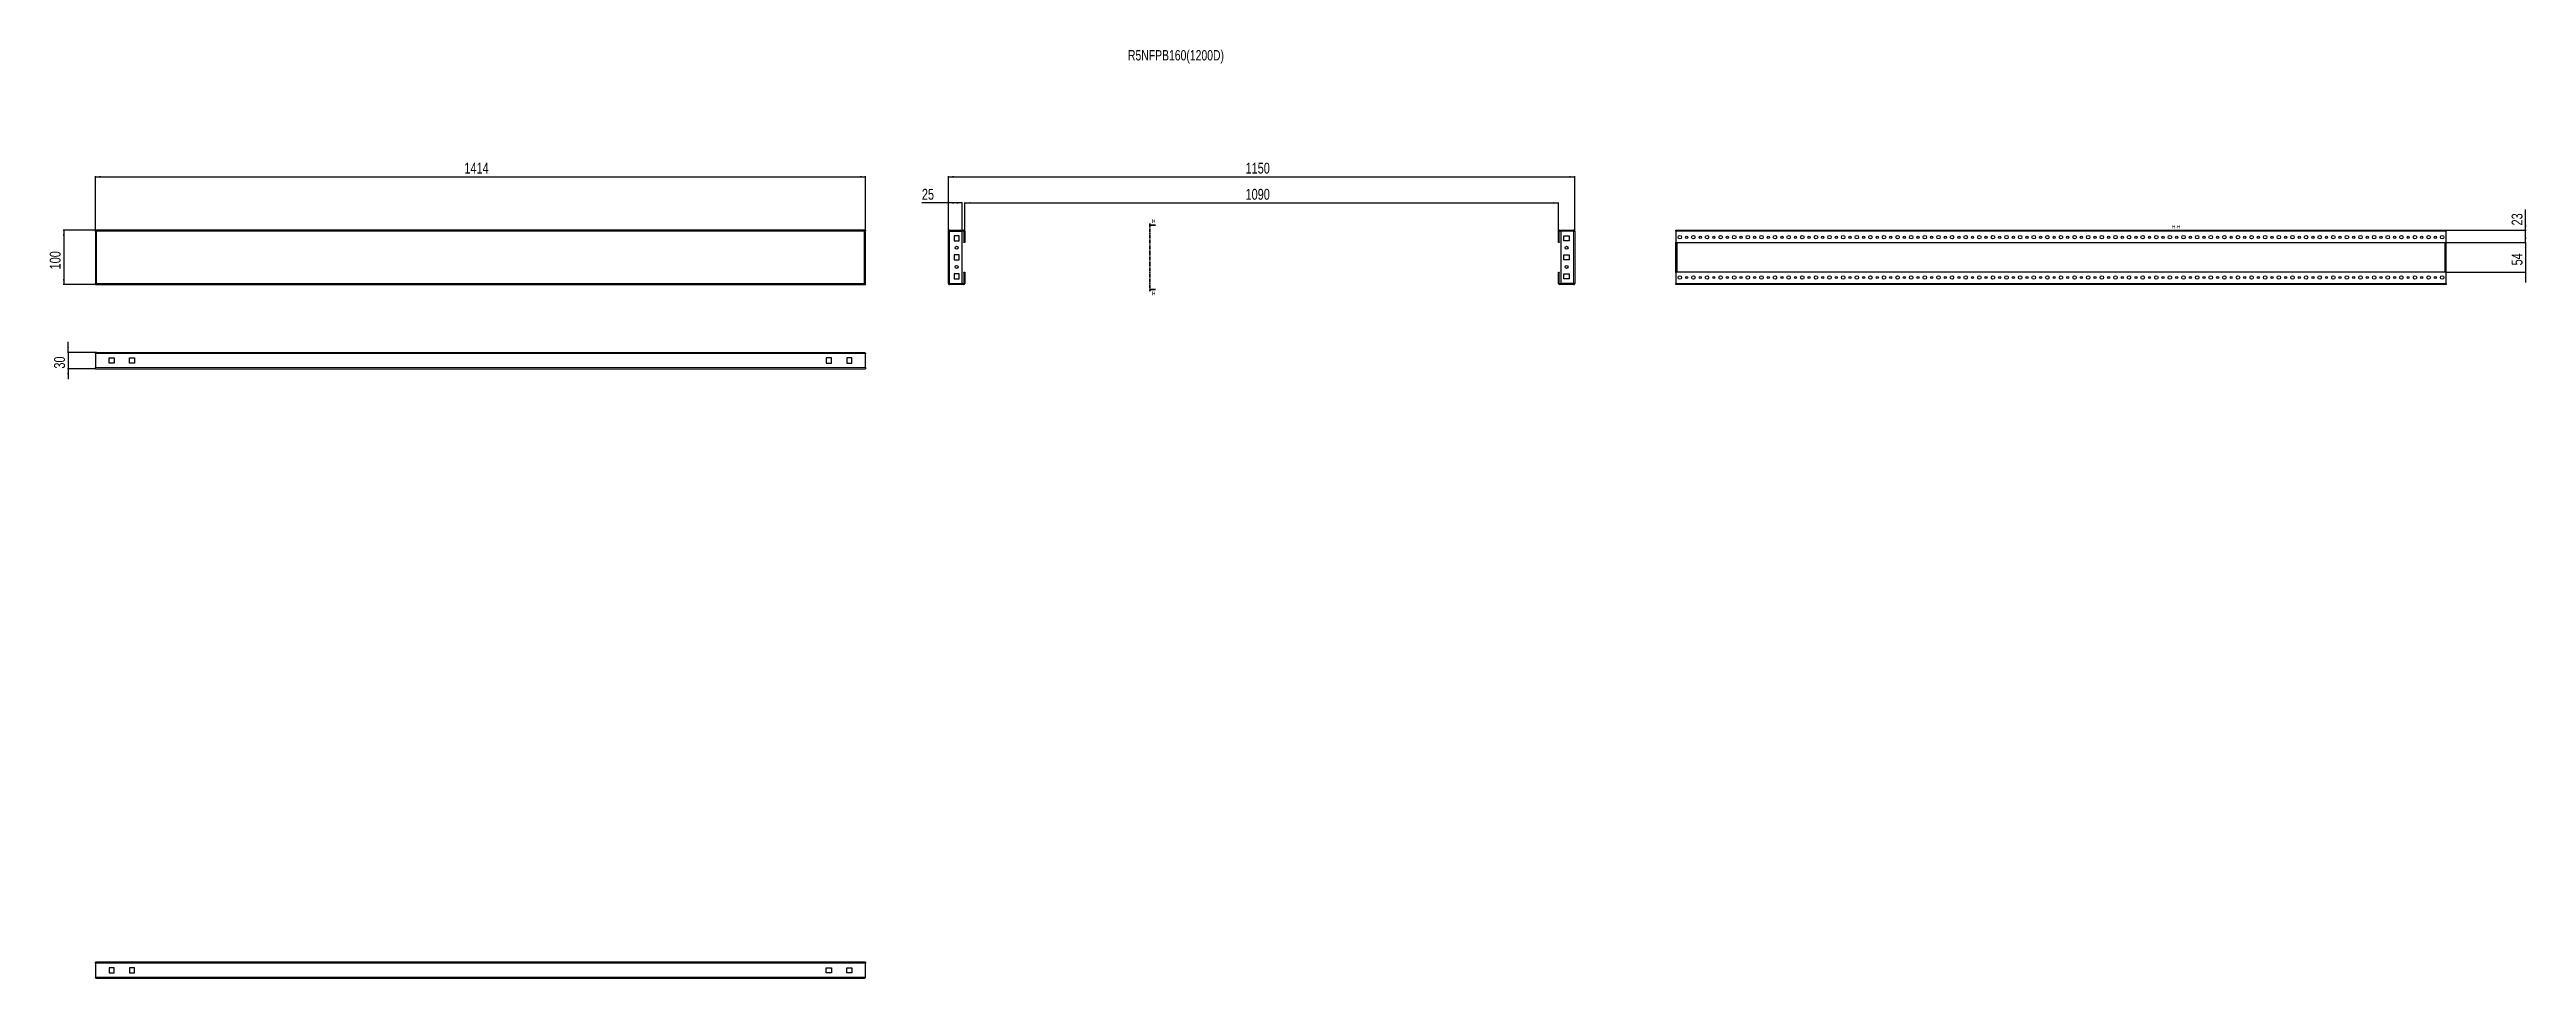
# Model space of a CAD drawing. Header units: millimetres. Extents: x -614 to 3934, y -1042 to 664.
import ezdxf

# ---------------------------------------------------------------- set-up
doc = ezdxf.new("R2010")
doc.units = ezdxf.units.MM
doc.linetypes.add('CENTER', pattern=[10.16, 6.35, -1.27, 1.27, -1.27])
doc.layers.add('FORMAT', color=7, linetype='Continuous')
doc.styles.add('SLDTEXTSTYLE0', font='TXT', dxfattribs={"width": 0.75})
doc.dimstyles.new('SLDDIMSTYLE0', dxfattribs={"dimtxt": 20, "dimasz": 10, "dimexe": 0, "dimexo": 0.0625, "dimgap": 5, "dimtad": 2, "dimdec": 1, "dimrnd": 1e-09, "dimzin": 12, "dimdsep": 46, "dimtxsty": 'SLDTEXTSTYLE0', "dimsah": 1, "dimcen": 0.09, "dimadec": 0, "dimazin": 3, "dimtfac": 1, "dimtofl": 0, "dimtmove": 0, "dimatfit": 3, "dimfxl": 0, "dimfrac": 2, "dimtolj": 1, "dimtzin": 12, "dimarcsym": 0})
doc.dimstyles.new('SLDDIMSTYLE1', dxfattribs={"dimtxt": 20, "dimasz": 10, "dimexe": 0, "dimexo": 0.0625, "dimgap": 5, "dimtad": 2, "dimdec": 1, "dimrnd": 1e-09, "dimzin": 12, "dimdsep": 46, "dimtxsty": 'SLDTEXTSTYLE0', "dimsah": 1, "dimcen": 0.09, "dimadec": 0, "dimazin": 3, "dimtfac": 1, "dimtmove": 0, "dimatfit": 0, "dimfxl": 0, "dimfrac": 2, "dimtolj": 1, "dimtzin": 12, "dimarcsym": 0})

# ---------------------------------------------------------------- blocks, each defined once
blk = doc.blocks.new('_D')
at = {"layer": 'FORMAT'}
for p, q in [((-529.8, 330.6), (-529.8, 431.6)), ((-529.8, 430.6), (884.2, 430.6)), ((884.2, 330.6), (884.2, 431.6))]:
    blk.add_line(p, q, dxfattribs=at)
for points in [[(-529.8, 430.6), (-519.8, 429), (-519.8, 432.1)], [(884.2, 430.6), (874.2, 432.1), (874.2, 429)]]:
    blk.add_solid(points, dxfattribs=at)
at = {"layer": 'FORMAT', "insert": (147.7, 456.4), "char_height": 20, "attachment_point": 1, "style": 'SLDTEXTSTYLE0'}
blk.add_mtext('1414', dxfattribs=at)
blk = doc.blocks.new('_D_1')
at = {"layer": 'FORMAT'}
for p, q in [((-529.8, 332.6), (-588.9, 332.6)), ((-587.9, 332.6), (-587.9, 232.6)), ((-529.8, 232.6), (-588.9, 232.6))]:
    blk.add_line(p, q, dxfattribs=at)
for points in [[(-587.9, 332.6), (-589.5, 322.6), (-586.4, 322.6)], [(-587.9, 232.6), (-586.4, 242.6), (-589.5, 242.6)]]:
    blk.add_solid(points, dxfattribs=at)
at = {"layer": 'FORMAT', "insert": (-613.7, 260.4), "char_height": 20, "attachment_point": 1, "rotation": 90, "style": 'SLDTEXTSTYLE0'}
blk.add_mtext('100', dxfattribs=at)
blk = doc.blocks.new('_D_2')
at = {"layer": 'FORMAT'}
for p, q in [((1036.6, 330.5), (1036.6, 431.6)), ((1036.6, 430.6), (2186.6, 430.6)), ((2186.6, 330.5), (2186.6, 431.6))]:
    blk.add_line(p, q, dxfattribs=at)
for points in [[(1036.6, 430.6), (1046.6, 429), (1046.6, 432.1)], [(2186.6, 430.6), (2176.6, 432.1), (2176.6, 429)]]:
    blk.add_solid(points, dxfattribs=at)
at = {"layer": 'FORMAT', "insert": (1582.1, 456.4), "char_height": 20, "attachment_point": 1, "style": 'SLDTEXTSTYLE0'}
blk.add_mtext('1150', dxfattribs=at)
blk = doc.blocks.new('_D_3')
at = {"layer": 'FORMAT'}
for p, q in [((1066.6, 330.5), (1066.6, 383.6)), ((1066.6, 382.6), (2156.6, 382.6)), ((2156.6, 330.5), (2156.6, 383.6))]:
    blk.add_line(p, q, dxfattribs=at)
for points in [[(1066.6, 382.6), (1076.6, 381), (1076.6, 384.1)], [(2156.6, 382.6), (2146.6, 384.1), (2146.6, 381)]]:
    blk.add_solid(points, dxfattribs=at)
at = {"layer": 'FORMAT', "insert": (1582.1, 408.4), "char_height": 20, "attachment_point": 1, "style": 'SLDTEXTSTYLE0'}
blk.add_mtext('1090', dxfattribs=at)
blk = doc.blocks.new('_D_4')
at = {"layer": 'FORMAT'}
for p, q in [((1036.6, 382.6), (987.8, 382.6)), ((1036.6, 330.5), (1036.6, 383.6)), ((1061.6, 382.6), (1036.6, 382.6)), ((1061.6, 330.6), (1061.6, 383.6))]:
    blk.add_line(p, q, dxfattribs=at)
for points in [[(1036.6, 382.6), (1046.6, 381), (1046.6, 384.1)], [(1061.6, 382.6), (1051.6, 384.1), (1051.6, 381)]]:
    blk.add_solid(points, dxfattribs=at)
at = {"layer": 'FORMAT', "insert": (987.8, 408.4), "char_height": 20, "attachment_point": 1, "style": 'SLDTEXTSTYLE0'}
blk.add_mtext('25', dxfattribs=at)
blk = doc.blocks.new('_D_5')
at = {"layer": 'FORMAT'}
for p, q in [((-527.7, 108), (-580.9, 108)), ((-579.9, 108), (-579.9, 127.3)), ((-579.9, 108), (-579.9, 78)), ((-529.8, 78), (-580.9, 78)), ((-579.9, 78), (-579.9, 58.8))]:
    blk.add_line(p, q, dxfattribs=at)
for points in [[(-579.9, 108), (-578.4, 118), (-581.5, 118)], [(-579.9, 78), (-581.5, 68), (-578.4, 68)]]:
    blk.add_solid(points, dxfattribs=at)
at = {"layer": 'FORMAT', "insert": (-605.7, 78.2), "char_height": 20, "attachment_point": 1, "rotation": 90, "style": 'SLDTEXTSTYLE0'}
blk.add_mtext('30', dxfattribs=at)
blk = doc.blocks.new('_D_6')
at = {"layer": 'FORMAT'}
for p, q in [((3932.6, 309.6), (3932.6, 328.8)), ((3785.5, 309.6), (3933.6, 309.6)), ((3932.6, 309.6), (3932.6, 255.6)), ((3785.5, 255.6), (3933.6, 255.6)), ((3932.6, 255.6), (3932.6, 236.3))]:
    blk.add_line(p, q, dxfattribs=at)
for points in [[(3932.6, 309.6), (3934.2, 319.6), (3931.1, 319.6)], [(3932.6, 255.6), (3931.1, 245.6), (3934.2, 245.6)]]:
    blk.add_solid(points, dxfattribs=at)
at = {"layer": 'FORMAT', "insert": (3906.9, 267.8), "char_height": 20, "attachment_point": 1, "rotation": 90, "style": 'SLDTEXTSTYLE0'}
blk.add_mtext('54', dxfattribs=at)
blk = doc.blocks.new('_D_7')
at = {"layer": 'FORMAT'}
for p, q in [((3932.6, 332.6), (3932.6, 370.7)), ((3786.5, 332.6), (3933.6, 332.6)), ((3932.6, 309.6), (3932.6, 332.6)), ((3785.5, 309.6), (3933.6, 309.6)), ((3932.6, 309.6), (3932.6, 290.3))]:
    blk.add_line(p, q, dxfattribs=at)
for points in [[(3932.6, 332.6), (3934.2, 342.6), (3931.1, 342.6)], [(3932.6, 309.6), (3931.1, 299.6), (3934.2, 299.6)]]:
    blk.add_solid(points, dxfattribs=at)
at = {"layer": 'FORMAT', "insert": (3906.9, 341.1), "char_height": 20, "attachment_point": 1, "rotation": 90, "style": 'SLDTEXTSTYLE0'}
blk.add_mtext('23', dxfattribs=at)

msp = doc.modelspace()

# ---------------------------------------------------------------- linework, layer by layer
at = {"color": 7, "linetype": 'Continuous', "lineweight": 25}
for p, q in [((-529.78, 331.07), (-529.78, 332.57)), ((884.22, 332.57), (-529.78, 332.57)), ((-529.78, 331.07), (-529.78, 330.57)), ((-529.78, 330.57), (-529.78, 234.57)), ((-529.78, 330.57), (-528.28, 330.57)), ((884.22, 330.57), (882.72, 330.57)), ((884.22, 332.57), (884.22, 331.07)), ((884.22, 330.57), (884.22, 331.07)), ((884.22, 234.57), (884.22, 330.57)), ((1036.62, 234.67), (1036.62, 330.47)), ((1038.72, 332.57), (1038.72, 331.07)), ((1038.72, 332.57), (1064.52, 332.57)), ((1038.72, 331.07), (1064.52, 331.07)), ((1038.72, 330.57), (1061.62, 330.57)), ((1046.87, 322.32), (1046.87, 312.82)), ((1056.37, 322.32), (1046.87, 322.32)), ((1056.37, 312.82), (1056.37, 322.32)), ((1061.62, 234.57), (1061.62, 330.57)), ((1065.12, 330.47), (1065.12, 310.57)), ((1066.62, 330.47), (1066.62, 310.57)), ((2156.62, 310.57), (2156.62, 330.47)), ((2158.12, 310.57), (2158.12, 330.47)), ((2158.72, 332.57), (2184.52, 332.57)), ((2158.72, 331.07), (2184.52, 331.07)), ((2161.62, 234.57), (2161.62, 330.57)), ((2184.52, 330.57), (2161.62, 330.57)), ((2166.87, 322.32), (2176.37, 322.32)), ((2166.87, 312.82), (2166.87, 322.32)), ((2176.37, 322.32), (2176.37, 312.82)), ((2184.52, 331.07), (2184.52, 332.57)), ((2186.62, 330.47), (2186.62, 234.67)), ((2372.47, 332.57), (3786.47, 332.57)), ((2372.47, 330.47), (2372.47, 332.57)), ((2372.47, 330.47), (2372.47, 310.57)), ((3786.47, 332.57), (3786.47, 330.47)), ((3786.47, 310.57), (3786.47, 330.47)), ((1046.87, 312.82), (1056.37, 312.82)), ((1046.87, 287.32), (1046.87, 277.82)), ((1056.37, 287.32), (1046.87, 287.32)), ((1046.87, 277.82), (1056.37, 277.82)), ((1056.37, 277.82), (1056.37, 287.32)), ((1065.12, 310.57), (1066.62, 310.57)), ((1065.12, 309.57), (1065.12, 310.57)), ((1066.62, 309.57), (1065.12, 309.57)), ((1066.62, 310.57), (1066.62, 309.57)), ((2156.62, 310.57), (2158.12, 310.57)), ((2156.62, 309.57), (2156.62, 310.57)), ((2158.12, 309.57), (2156.62, 309.57)), ((2158.12, 310.57), (2158.12, 309.57)), ((2176.37, 312.82), (2166.87, 312.82)), ((2166.87, 287.32), (2176.37, 287.32)), ((2166.87, 277.82), (2166.87, 287.32)), ((2176.37, 277.82), (2166.87, 277.82)), ((2176.37, 287.32), (2176.37, 277.82)), ((2372.47, 310.57), (2373.47, 309.57)), ((2372.47, 254.57), (2372.47, 310.57)), ((2373.47, 309.57), (3785.47, 309.57)), ((2373.97, 255.57), (2373.97, 309.57)), ((3784.97, 255.57), (3784.97, 309.57)), ((3785.47, 309.57), (3786.47, 310.57)), ((3786.47, 254.57), (3786.47, 310.57)), ((-528.28, 234.57), (-529.78, 234.57)), ((-529.78, 234.57), (-529.78, 234.07)), ((-529.78, 234.07), (-529.78, 232.57)), ((-529.78, 232.57), (884.22, 232.57)), ((882.72, 234.57), (884.22, 234.57)), ((884.22, 234.07), (884.22, 234.57)), ((884.22, 232.57), (884.22, 234.07)), ((1038.72, 234.57), (1061.62, 234.57)), ((1038.72, 232.57), (1038.72, 234.07)), ((1064.52, 234.07), (1038.72, 234.07)), ((1064.52, 232.57), (1038.72, 232.57)), ((1056.37, 252.32), (1046.87, 252.32)), ((1046.87, 252.32), (1046.87, 242.82)), ((1046.87, 242.82), (1056.37, 242.82)), ((1056.37, 242.82), (1056.37, 252.32)), ((1065.12, 254.57), (1065.12, 255.57)), ((1065.12, 255.57), (1066.62, 255.57)), ((1066.62, 254.57), (1065.12, 254.57)), ((1065.12, 254.57), (1065.12, 234.67)), ((1066.62, 255.57), (1066.62, 254.57)), ((1066.62, 254.57), (1066.62, 234.67)), ((2156.62, 255.57), (2158.12, 255.57)), ((2156.62, 254.57), (2156.62, 255.57)), ((2158.12, 254.57), (2156.62, 254.57)), ((2156.62, 234.67), (2156.62, 254.57)), ((2158.12, 255.57), (2158.12, 254.57)), ((2158.12, 234.67), (2158.12, 254.57)), ((2184.52, 234.07), (2158.72, 234.07)), ((2184.52, 232.57), (2158.72, 232.57)), ((2184.52, 234.57), (2161.62, 234.57)), ((2166.87, 252.32), (2176.37, 252.32)), ((2166.87, 242.82), (2166.87, 252.32)), ((2176.37, 242.82), (2166.87, 242.82)), ((2176.37, 252.32), (2176.37, 242.82)), ((2184.52, 234.07), (2184.52, 232.57)), ((2373.47, 255.57), (2372.47, 254.57)), ((2372.47, 254.57), (2372.47, 234.67)), ((2372.47, 232.57), (2372.47, 234.67)), ((3786.47, 232.57), (2372.47, 232.57)), ((3785.47, 255.57), (2373.47, 255.57)), ((3786.47, 254.57), (3785.47, 255.57)), ((3786.47, 234.67), (3786.47, 254.57)), ((3786.47, 234.67), (3786.47, 232.57)), ((-529.78, 105.92), (-529.78, 80.12)), ((-527.68, 108.02), (882.12, 108.02)), ((-504.78, 97.77), (-495.28, 97.77)), ((-504.78, 88.27), (-504.78, 97.77)), ((-495.28, 97.77), (-495.28, 88.27)), ((-467.28, 97.77), (-457.78, 97.77)), ((-467.28, 88.27), (-467.28, 97.77)), ((-457.78, 97.77), (-457.78, 88.27)), ((821.72, 97.77), (812.22, 97.77)), ((812.22, 97.77), (812.22, 88.27)), ((821.72, 88.27), (821.72, 97.77)), ((849.72, 97.77), (849.72, 88.27)), ((859.22, 97.77), (849.72, 97.77)), ((859.22, 88.27), (859.22, 97.77)), ((884.22, 80.12), (884.22, 105.92)), ((-529.78, 78.02), (-529.78, 80.12)), ((-529.78, 78.02), (884.22, 78.02)), ((-495.28, 88.27), (-504.78, 88.27)), ((-457.78, 88.27), (-467.28, 88.27)), ((812.22, 88.27), (821.72, 88.27)), ((849.72, 88.27), (859.22, 88.27)), ((884.22, 80.12), (884.22, 78.02)), ((-529.78, -1014.08), (-529.78, -1011.98)), ((884.22, -1011.98), (-529.78, -1011.98)), ((-529.78, -1014.08), (-529.78, -1039.88)), ((882.12, -1041.98), (-527.68, -1041.98)), ((-495.28, -1022.23), (-504.78, -1022.23)), ((-504.78, -1022.23), (-504.78, -1031.73)), ((-504.78, -1031.73), (-495.28, -1031.73)), ((-495.28, -1031.73), (-495.28, -1022.23)), ((-457.78, -1022.23), (-467.28, -1022.23)), ((-467.28, -1022.23), (-467.28, -1031.73)), ((-467.28, -1031.73), (-457.78, -1031.73)), ((-457.78, -1031.73), (-457.78, -1022.23)), ((812.22, -1031.73), (812.22, -1022.23)), ((812.22, -1022.23), (821.72, -1022.23)), ((821.72, -1031.73), (812.22, -1031.73)), ((821.72, -1022.23), (821.72, -1031.73)), ((849.72, -1022.23), (859.22, -1022.23)), ((849.72, -1031.73), (849.72, -1022.23)), ((859.22, -1031.73), (849.72, -1031.73)), ((859.22, -1022.23), (859.22, -1031.73)), ((884.22, -1011.98), (884.22, -1014.08)), ((884.22, -1039.88), (884.22, -1014.08))]:
    msp.add_line(p, q, dxfattribs=at)
at = {"color": 8, "linetype": 'Continuous', "lineweight": 18}
for p, q in [((882.12, 330.47), (-527.68, 330.47)), ((-527.68, 330.47), (-527.68, 234.67)), ((882.12, 234.67), (882.12, 330.47)), ((1038.72, 234.57), (1038.72, 330.57)), ((1064.52, 331.07), (1064.52, 332.57)), ((1065.12, 330.47), (1066.62, 330.47)), ((2158.12, 330.47), (2156.62, 330.47)), ((2158.72, 331.07), (2158.72, 332.57)), ((2184.52, 330.57), (2184.52, 234.57)), ((2372.47, 330.47), (3786.47, 330.47)), ((2374.57, 255.57), (2374.57, 309.57)), ((3784.37, 309.57), (3784.37, 255.57)), ((-527.68, 234.67), (882.12, 234.67)), ((1064.52, 234.07), (1064.52, 232.57)), ((1065.12, 234.67), (1066.62, 234.67)), ((2158.12, 234.67), (2156.62, 234.67)), ((2158.72, 234.07), (2158.72, 232.57)), ((3786.47, 234.67), (2372.47, 234.67)), ((-529.78, 105.92), (884.22, 105.92)), ((-529.78, 80.12), (884.22, 80.12)), ((884.22, -1014.08), (-529.78, -1014.08)), ((884.22, -1039.88), (-529.78, -1039.88))]:
    msp.add_line(p, q, dxfattribs=at)
at = {"color": 7, "linetype": 'CENTER', "lineweight": 35}
msp.add_line((1406.25, 344.57), (1406.25, 220.56), dxfattribs=at)
at = {"color": 7, "linetype": 'Continuous', "lineweight": 35}
for p, q in [((1416.89, 341.57), (1406.25, 341.57)), ((1416.89, 223.56), (1406.25, 223.56))]:
    msp.add_line(p, q, dxfattribs=at)
at = {"color": 7, "linetype": 'Continuous', "lineweight": 25}
for centre, radius in [((2379.47, 319.57), 3.25), ((2391.97, 319.57), 2.1), ((2404.47, 319.57), 3.25), ((2416.97, 319.57), 2.1), ((2429.47, 319.57), 3.25), ((2441.97, 319.57), 2.1), ((2454.47, 319.57), 3.25), ((2466.97, 319.57), 2.1), ((2479.47, 319.57), 3.25), ((2491.97, 319.57), 2.1), ((2504.47, 319.57), 3.25), ((2516.97, 319.57), 2.1), ((2529.47, 319.57), 3.25), ((2541.97, 319.57), 2.1), ((2554.47, 319.57), 3.25), ((2566.97, 319.57), 2.1), ((2579.47, 319.57), 3.25), ((2591.97, 319.57), 2.1), ((2604.47, 319.57), 3.25), ((2616.97, 319.57), 2.1), ((2629.47, 319.57), 3.25), ((2641.97, 319.57), 2.1), ((2654.47, 319.57), 3.25), ((2666.97, 319.57), 2.1), ((2679.47, 319.57), 3.25), ((2691.97, 319.57), 2.1), ((2704.47, 319.57), 3.25), ((2716.97, 319.57), 2.1), ((2729.47, 319.57), 3.25), ((2741.97, 319.57), 2.1), ((2754.47, 319.57), 3.25), ((2766.97, 319.57), 2.1), ((2779.47, 319.57), 3.25), ((2791.97, 319.57), 2.1), ((2804.47, 319.57), 3.25), ((2816.97, 319.57), 2.1), ((2829.47, 319.57), 3.25), ((2841.97, 319.57), 2.1), ((2854.47, 319.57), 3.25), ((2866.97, 319.57), 2.1), ((2879.47, 319.57), 3.25), ((2891.97, 319.57), 2.1), ((2904.47, 319.57), 3.25), ((2916.97, 319.57), 2.1), ((2929.47, 319.57), 3.25), ((2941.97, 319.57), 2.1), ((2954.47, 319.57), 3.25), ((2966.97, 319.57), 2.1), ((2979.47, 319.57), 3.25), ((2991.97, 319.57), 2.1), ((3004.47, 319.57), 3.25), ((3016.97, 319.57), 2.1), ((3029.47, 319.57), 3.25), ((3041.97, 319.57), 2.1), ((3054.47, 319.57), 3.25), ((3066.97, 319.57), 2.1), ((3079.47, 319.57), 3.25), ((3091.97, 319.57), 2.1), ((3104.47, 319.57), 3.25), ((3116.97, 319.57), 2.1), ((3129.47, 319.57), 3.25), ((3141.97, 319.57), 2.1), ((3154.47, 319.57), 3.25), ((3166.97, 319.57), 2.1), ((3179.47, 319.57), 3.25), ((3191.97, 319.57), 2.1), ((3204.47, 319.57), 3.25), ((3216.97, 319.57), 2.1), ((3229.47, 319.57), 3.25), ((3241.97, 319.57), 2.1), ((3254.47, 319.57), 3.25), ((3266.97, 319.57), 2.1), ((3279.47, 319.57), 3.25), ((3291.97, 319.57), 2.1), ((3304.47, 319.57), 3.25), ((3316.97, 319.57), 2.1), ((3329.47, 319.57), 3.25), ((3341.97, 319.57), 2.1), ((3354.47, 319.57), 3.25), ((3366.97, 319.57), 2.1), ((3379.47, 319.57), 3.25), ((3391.97, 319.57), 2.1), ((3404.47, 319.57), 3.25), ((3416.97, 319.57), 2.1), ((3429.47, 319.57), 3.25), ((3441.97, 319.57), 2.1), ((3454.47, 319.57), 3.25), ((3466.97, 319.57), 2.1), ((3479.47, 319.57), 3.25), ((3491.97, 319.57), 2.1), ((3504.47, 319.57), 3.25), ((3516.97, 319.57), 2.1), ((3529.47, 319.57), 3.25), ((3541.97, 319.57), 2.1), ((3554.47, 319.57), 3.25), ((3566.97, 319.57), 2.1), ((3579.47, 319.57), 3.25), ((3591.97, 319.57), 2.1), ((3604.47, 319.57), 3.25), ((3616.97, 319.57), 2.1), ((3629.47, 319.57), 3.25), ((3641.97, 319.57), 2.1), ((3654.47, 319.57), 3.25), ((3666.97, 319.57), 2.1), ((3679.47, 319.57), 3.25), ((3691.97, 319.57), 2.1), ((3704.47, 319.57), 3.25), ((3716.97, 319.57), 2.1), ((3729.47, 319.57), 3.25), ((3741.97, 319.57), 2.1), ((3754.47, 319.57), 3.25), ((3766.97, 319.57), 2.1), ((3779.47, 319.57), 3.25), ((1051.62, 300.07), 2.75), ((2171.62, 300.07), 2.75), ((1051.62, 265.07), 2.75), ((2171.62, 265.07), 2.75), ((2379.47, 245.57), 3.25), ((2391.97, 245.57), 2.1), ((2404.47, 245.57), 3.25), ((2416.97, 245.57), 2.1), ((2429.47, 245.57), 3.25), ((2441.97, 245.57), 2.1), ((2454.47, 245.57), 3.25), ((2466.97, 245.57), 2.1), ((2479.47, 245.57), 3.25), ((2491.97, 245.57), 2.1), ((2504.47, 245.57), 3.25), ((2516.97, 245.57), 2.1), ((2529.47, 245.57), 3.25), ((2541.97, 245.57), 2.1), ((2554.47, 245.57), 3.25), ((2566.97, 245.57), 2.1), ((2579.47, 245.57), 3.25), ((2591.97, 245.57), 2.1), ((2604.47, 245.57), 3.25), ((2616.97, 245.57), 2.1), ((2629.47, 245.57), 3.25), ((2641.97, 245.57), 2.1), ((2654.47, 245.57), 3.25), ((2666.97, 245.57), 2.1), ((2679.47, 245.57), 3.25), ((2691.97, 245.57), 2.1), ((2704.47, 245.57), 3.25), ((2716.97, 245.57), 2.1), ((2729.47, 245.57), 3.25), ((2741.97, 245.57), 2.1), ((2754.47, 245.57), 3.25), ((2766.97, 245.57), 2.1), ((2779.47, 245.57), 3.25), ((2791.97, 245.57), 2.1), ((2804.47, 245.57), 3.25), ((2816.97, 245.57), 2.1), ((2829.47, 245.57), 3.25), ((2841.97, 245.57), 2.1), ((2854.47, 245.57), 3.25), ((2866.97, 245.57), 2.1), ((2879.47, 245.57), 3.25), ((2891.97, 245.57), 2.1), ((2904.47, 245.57), 3.25), ((2916.97, 245.57), 2.1), ((2929.47, 245.57), 3.25), ((2941.97, 245.57), 2.1), ((2954.47, 245.57), 3.25), ((2966.97, 245.57), 2.1), ((2979.47, 245.57), 3.25), ((2991.97, 245.57), 2.1), ((3004.47, 245.57), 3.25), ((3016.97, 245.57), 2.1), ((3029.47, 245.57), 3.25), ((3041.97, 245.57), 2.1), ((3054.47, 245.57), 3.25), ((3066.97, 245.57), 2.1), ((3079.47, 245.57), 3.25), ((3091.97, 245.57), 2.1), ((3104.47, 245.57), 3.25), ((3116.97, 245.57), 2.1), ((3129.47, 245.57), 3.25), ((3141.97, 245.57), 2.1), ((3154.47, 245.57), 3.25), ((3166.97, 245.57), 2.1), ((3179.47, 245.57), 3.25), ((3191.97, 245.57), 2.1), ((3204.47, 245.57), 3.25), ((3216.97, 245.57), 2.1), ((3229.47, 245.57), 3.25), ((3241.97, 245.57), 2.1), ((3254.47, 245.57), 3.25), ((3266.97, 245.57), 2.1), ((3279.47, 245.57), 3.25), ((3291.97, 245.57), 2.1), ((3304.47, 245.57), 3.25), ((3316.97, 245.57), 2.1), ((3329.47, 245.57), 3.25), ((3341.97, 245.57), 2.1), ((3354.47, 245.57), 3.25), ((3366.97, 245.57), 2.1), ((3379.47, 245.57), 3.25), ((3391.97, 245.57), 2.1), ((3404.47, 245.57), 3.25), ((3416.97, 245.57), 2.1), ((3429.47, 245.57), 3.25), ((3441.97, 245.57), 2.1), ((3454.47, 245.57), 3.25), ((3466.97, 245.57), 2.1), ((3479.47, 245.57), 3.25), ((3491.97, 245.57), 2.1), ((3504.47, 245.57), 3.25), ((3516.97, 245.57), 2.1), ((3529.47, 245.57), 3.25), ((3541.97, 245.57), 2.1), ((3554.47, 245.57), 3.25), ((3566.97, 245.57), 2.1), ((3579.47, 245.57), 3.25), ((3591.97, 245.57), 2.1), ((3604.47, 245.57), 3.25), ((3616.97, 245.57), 2.1), ((3629.47, 245.57), 3.25), ((3641.97, 245.57), 2.1), ((3654.47, 245.57), 3.25), ((3666.97, 245.57), 2.1), ((3679.47, 245.57), 3.25), ((3691.97, 245.57), 2.1), ((3704.47, 245.57), 3.25), ((3716.97, 245.57), 2.1), ((3729.47, 245.57), 3.25), ((3741.97, 245.57), 2.1), ((3754.47, 245.57), 3.25), ((3766.97, 245.57), 2.1), ((3779.47, 245.57), 3.25)]:
    msp.add_circle(centre, radius, dxfattribs=at)
for centre, radius, start, end in [((1064.52, 330.47), 2.1, 0, 90), ((1064.52, 330.47), 0.6, 0, 90), ((2158.72, 330.47), 2.1, 90, 180), ((2158.72, 330.47), 0.6, 90, 180), ((1064.52, 234.67), 0.6, 270, 0), ((1064.52, 234.67), 2.1, 270, 0), ((2158.72, 234.67), 2.1, 180, 270), ((2158.72, 234.67), 0.6, 180, 270)]:
    msp.add_arc(centre, radius, start, end, dxfattribs=at)
for points, knots in [([(-527.68, 330.47), (-527.86, 330.75), (-528.22, 331.31), (-528.75, 332.01), (-529.27, 332.48), (-529.62, 332.54), (-529.78, 332.57)], [0, 0, 0, 0, 0.25475266, 0.50964469, 0.7645377, 1, 1, 1, 1]), ([(-527.68, 330.47), (-527.86, 330.55), (-528.23, 330.71), (-528.92, 330.98), (-529.44, 331.03), (-529.78, 331.07)], [0, 0, 0, 0, 0.2598775, 0.5197391, 1, 1, 1, 1]), ([(2186.62, 330.47), (2186.59, 330.75), (2186.52, 331.31), (2186.02, 332.01), (2185.32, 332.48), (2184.78, 332.54), (2184.52, 332.57)], [0, 0, 0, 0, 0.25475266, 0.50964469, 0.7645377, 1, 1, 1, 1]), ([(2185.12, 330.47), (2185.11, 330.55), (2185.09, 330.71), (2184.9, 330.98), (2184.67, 331.03), (2184.52, 331.07)], [0, 0, 0, 0, 0.2598775, 0.5197391, 1, 1, 1, 1]), ([(882.12, 108.02), (882.3, 107.99), (882.65, 107.92), (883.19, 107.42), (883.71, 106.72), (884.06, 106.18), (884.22, 105.92)], [0, 0, 0, 0, 0.2547527, 0.5096447, 0.7645377, 1, 1, 1, 1]), ([(-527.68, -1041.98), (-527.86, -1041.95), (-528.22, -1041.88), (-528.75, -1041.38), (-529.27, -1040.68), (-529.62, -1040.14), (-529.78, -1039.88)], [0, 0, 0, 0, 0.25475266, 0.50964469, 0.7645377, 1, 1, 1, 1])]:
    msp.add_open_spline(points, degree=3, knots=knots, dxfattribs=at)
for points in [[(-529.78, 330.57), (-529.75, 330.56), (-529.69, 330.54), (-529.2, 330.52), (-528.51, 330.49), (-527.96, 330.47), (-527.68, 330.47)], [(884.22, 332.57), (884.04, 332.53), (883.69, 332.47), (883.17, 331.99), (882.64, 331.29), (882.29, 330.74), (882.12, 330.47)], [(884.22, 331.07), (883.87, 331.03), (883.17, 330.95), (882.47, 330.63), (882.12, 330.47)], [(882.12, 330.47), (882.39, 330.47), (882.95, 330.49), (883.64, 330.52), (884.13, 330.54), (884.19, 330.56), (884.22, 330.57)], [(1038.72, 332.57), (1038.45, 332.53), (1037.9, 332.47), (1037.2, 331.99), (1036.72, 331.29), (1036.65, 330.74), (1036.62, 330.47)], [(1036.62, 330.47), (1036.65, 330.47), (1036.72, 330.49), (1037.2, 330.52), (1037.9, 330.54), (1038.45, 330.56), (1038.72, 330.57)], [(1038.72, 331.07), (1038.56, 331.03), (1038.24, 330.95), (1038.16, 330.63), (1038.12, 330.47)], [(2184.52, 330.57), (2184.8, 330.56), (2185.35, 330.54), (2186.04, 330.52), (2186.53, 330.49), (2186.59, 330.47), (2186.62, 330.47)], [(-529.78, 234.07), (-529.43, 234.1), (-528.73, 234.18), (-528.03, 234.5), (-527.68, 234.67)], [(-529.78, 232.57), (-529.61, 232.6), (-529.26, 232.66), (-528.73, 233.15), (-528.21, 233.84), (-527.86, 234.39), (-527.68, 234.67)], [(-527.68, 234.67), (-527.96, 234.66), (-528.51, 234.64), (-529.2, 234.62), (-529.69, 234.59), (-529.75, 234.57), (-529.78, 234.57)], [(882.12, 234.67), (882.29, 234.39), (882.64, 233.84), (883.17, 233.15), (883.69, 232.66), (884.04, 232.6), (884.22, 232.57)], [(882.12, 234.67), (882.47, 234.5), (883.17, 234.18), (883.87, 234.1), (884.22, 234.07)], [(884.22, 234.57), (884.19, 234.57), (884.13, 234.59), (883.64, 234.62), (882.95, 234.64), (882.39, 234.66), (882.12, 234.67)], [(1038.72, 234.57), (1038.45, 234.57), (1037.9, 234.59), (1037.2, 234.62), (1036.72, 234.64), (1036.65, 234.66), (1036.62, 234.67)], [(1036.62, 234.67), (1036.65, 234.39), (1036.72, 233.84), (1037.2, 233.15), (1037.9, 232.66), (1038.45, 232.6), (1038.72, 232.57)], [(1038.12, 234.67), (1038.16, 234.5), (1038.24, 234.18), (1038.56, 234.1), (1038.72, 234.07)], [(2184.52, 234.07), (2184.69, 234.1), (2185.01, 234.18), (2185.09, 234.5), (2185.12, 234.67)], [(2184.52, 232.57), (2184.8, 232.6), (2185.35, 232.66), (2186.04, 233.15), (2186.53, 233.84), (2186.59, 234.39), (2186.62, 234.67)], [(2186.62, 234.67), (2186.59, 234.66), (2186.53, 234.64), (2186.04, 234.62), (2185.35, 234.59), (2184.8, 234.57), (2184.52, 234.57)], [(-529.78, 105.92), (-529.61, 106.19), (-529.26, 106.75), (-528.73, 107.44), (-528.21, 107.92), (-527.86, 107.99), (-527.68, 108.02)], [(884.22, -1039.88), (884.04, -1040.16), (883.69, -1040.71), (883.17, -1041.4), (882.64, -1041.89), (882.29, -1041.95), (882.12, -1041.98)]]:
    msp.add_open_spline(points, degree=3, dxfattribs=at)
at = {"color": 7, "linetype": 'Continuous', "lineweight": 35}
for points in [[(1406.25, 341.57), (1413.25, 340.45), (1413.25, 342.69)], [(1406.25, 223.56), (1413.25, 222.44), (1413.25, 224.68)]]:
    msp.add_solid(points, dxfattribs=at)

# ---------------------------------------------------------------- texts
at = {"color": 7, "linetype": 'Continuous', "char_height": 7, "attachment_point": 1, "style": 'SLDTEXTSTYLE0'}
for insert in [(1410.53, 352.65), (1410.53, 219.87)]:
    msp.add_mtext('H', dxfattribs=dict(at, insert=insert))
at = {"layer": 'FORMAT', "style": 'SLDTEXTSTYLE0'}
for s, insert, char_height, attachment_point in [('R5NFPB160(1200D)', (1366.23, 663.28), 19.05, 1), ('H-H', (3291.01, 342.28), 7, 2)]:
    msp.add_mtext(s, dxfattribs=dict(at, insert=insert, char_height=char_height, attachment_point=attachment_point))

# ---------------------------------------------------------------- dimensions: what is measured, and where the dimension line sits
at = {"layer": 'FORMAT'}
for base, p1, p2, picture, middle in [((884.22, 430.57), (-529.78, 330.57), (884.22, 330.57), '_D', (177.22, 430.57)), ((2186.62, 430.57), (1036.62, 330.47), (2186.62, 330.47), '_D_2', (1611.62, 430.57)), ((1036.62, 382.57), (1061.62, 330.57), (1036.62, 330.47), '_D_4', (1002.62, 382.57)), ((2156.62, 382.57), (1066.62, 330.47), (2156.62, 330.47), '_D_3', (1611.62, 382.57))]:
    dim = msp.add_linear_dim(base=base, p1=p1, p2=p2, dimstyle='SLDDIMSTYLE0', dxfattribs=at)
    dim.commit()
    dim.dimension.update_dxf_attribs({"geometry": picture, "text_midpoint": middle, "dimtype": 160})
for base, p1, p2, dimstyle, picture, middle in [((3932.64, 332.57), (3785.47, 309.57), (3786.47, 332.57), 'SLDDIMSTYLE1', '_D_7', (3932.64, 355.89)), ((-587.95, 232.57), (-529.78, 332.57), (-529.78, 232.57), 'SLDDIMSTYLE0', '_D_1', (-587.95, 282.57)), ((3932.64, 255.57), (3785.47, 309.57), (3785.47, 255.57), 'SLDDIMSTYLE1', '_D_6', (3932.64, 282.57)), ((-579.95, 78.02), (-527.68, 108.02), (-529.78, 78.02), 'SLDDIMSTYLE1', '_D_5', (-579.95, 93.02))]:
    dim = msp.add_linear_dim(base=base, p1=p1, p2=p2, angle=90, dimstyle=dimstyle, dxfattribs=at)
    dim.commit()
    dim.dimension.update_dxf_attribs({"geometry": picture, "text_midpoint": middle, "dimtype": 160})

doc.saveas('drawing.dxf')
